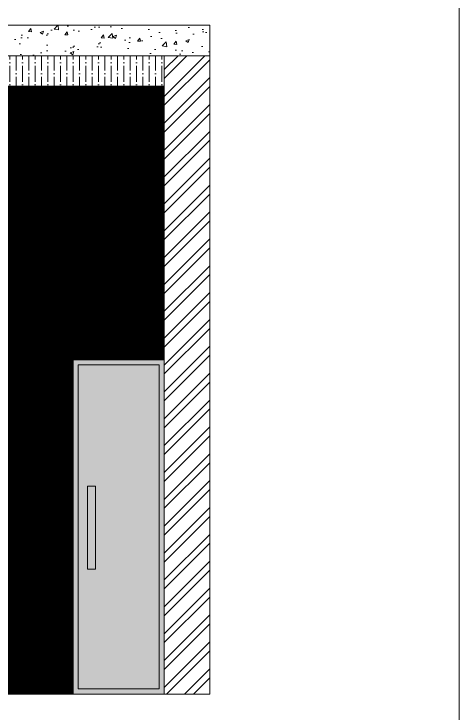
# Model space of a CAD drawing. Header units: inches. Extents: x 15448 to 46480, y -8154 to 0.
# Drawn here: x 19885.2 to 19973, y -3152.3 to -3014.1 of the extents above; entities that cross this region are included whole.
import ezdxf

# ---------------------------------------------------------------- set-up
doc = ezdxf.new("R2010")
doc.units = ezdxf.units.IN
doc.header["$MEASUREMENT"] = 0
doc.layers.add('IEL-HATCH-002', color=7, linetype='Continuous')

msp = doc.modelspace()

# ---------------------------------------------------------------- hatches: boundary and pattern name
at = {"layer": 'IEL-HATCH-002', "lineweight": 5, "true_color": 0x939598, "transparency": 33554687}
h = msp.add_hatch(dxfattribs=at)
h.set_pattern_fill('AR-CONC', color=252)
h.set_pattern_definition([(50, (-223.1166, 0), (7.1726018, -0.6275213), [0.75, -8.25]), (355, (-223.1166, 0), (-1.3875133, 7.5219213), [0.6, -6.6]), (100.451444, (-222.519, -0.052), (5.7850885, 6.8944), [0.637402, -7.011421]), (46.1842, (-223.117, 2), (10.6724133, -1.655193), [1.125, -12.375]), (96.635635, (-222.227, 1.862), (9.3466195, 9.741186), [0.9561034, -10.5171376]), (351.184164, (-223.117, 2), (9.3466195, 9.741186), [0.9, -9.9]), (21, (-222.1166, 1.5), (5.9690705, -4.0261889), [0.75, -8.25]), (326, (-222.1166, 1.5), (2.4331533, 7.2515005), [0.6, -6.6]), (71.451445, (-221.619, 1.1645), (8.4022238, 3.2253115), [0.637402, -7.011421]), (37.5, (-223.1166, 0), (0.12159855, 3.32893854), [0, -6.52, 0, -6.7, 0, -6.625]), (7.5, (-223.1166, 0), (2.6306954, 3.9441171), [0, -3.82, 0, -6.37, 0, -2.525]), (327.5, (-225.3466, 0), (5.33822436, -0.2255487), [0, -2.5, 0, -7.8, 0, -10.35]), (317.5, (-226.3466, 0), (5.8318617, 1.0010498), [0, -3.25, 0, -5.18, 0, -7.35])])
h.paths.add_polyline_path([(19923.85, -3016.36), (19798.85, -3016.36), (19798.85, -3022.36), (19923.85, -3022.36)])
at = {"layer": 'IEL-HATCH-002', "lineweight": 5, "true_color": 0xf27172, "transparency": 33554687}
h = msp.add_hatch(dxfattribs=at)
h.set_pattern_fill('ANSI32', color=11, scale=10, angle=180)
h.set_pattern_definition([(225, (-223.1166, 0), (2.6516504, -2.6516504), []), (225, (-224.8844, 2e-16), (2.6516504, -2.6516504), [])])
h.paths.add_polyline_path([(19798.85, -3148.36), (19803.85, -3148.36), (19803.85, -3022.36), (19798.85, -3022.36)])
h.paths.add_polyline_path([(19914.85, -3148.36), (19923.85, -3148.36), (19923.85, -3022.36), (19914.85, -3022.36)])
at = {"layer": 'IEL-HATCH-002', "lineweight": 5, "true_color": 0xd7ebd2, "transparency": 33554687}
h = msp.add_hatch(dxfattribs=at)
h.set_pattern_fill('ANSI36', color=254, scale=10, angle=45)
h.set_pattern_definition([(90, (-223.1166, 0), (-1.25, 2.1875), [3.125, -0.625, 0, -0.625])])
h.paths.add_polyline_path([(19914.85, -3022.36), (19803.85, -3022.36), (19803.85, -3028.36), (19914.85, -3028.36)])
at = {"layer": 'IEL-HATCH-002', "lineweight": 5, "true_color": 0xf3ece7, "transparency": 33554687}
h = msp.add_hatch(dxfattribs=at)
h.set_pattern_fill('ANSI31')
h.set_pattern_definition([(45, (-223.11663, 0), (-0.08838834765, 0.08838834765), [])])
h.paths.add_polyline_path([(19914.85, -3028.36), (19803.85, -3028.36), (19803.85, -3082.36), (19821.85, -3082.36), (19821.85, -3148.36), (19835.35, -3148.36), (19835.35, -3112.36), (19835.35, -3100.36), (19835.35, -3064.36), (19847.35, -3064.36), (19883.35, -3064.36), (19883.35, -3148.36), (19896.85, -3148.36), (19896.85, -3082.36), (19914.85, -3082.36)])
at = {"layer": 'IEL-HATCH-002', "lineweight": 5, "true_color": 0x9d754d, "transparency": 33554687}
h = msp.add_hatch(color=35, dxfattribs=at)
h.dxf.hatch_style = 1
h.paths.add_polyline_path([(19821.85, -3082.36), (19803.85, -3082.36), (19803.85, -3148.36), (19821.85, -3148.36)])
h.paths.add_polyline_path([(19820.85, -3147.36), (19804.85, -3147.36), (19804.85, -3083.36), (19820.85, -3083.36)], flags=16)
h.paths.add_polyline_path([(19819.02, -3107.31), (19819.02, -3123.74), (19817.37, -3123.74), (19817.37, -3107.31)], flags=0)
h.paths.add_polyline_path([(19914.85, -3082.36), (19896.85, -3082.36), (19896.85, -3148.36), (19914.85, -3148.36)])
h.paths.add_polyline_path([(19913.85, -3083.36), (19913.85, -3147.36), (19897.85, -3147.36), (19897.85, -3083.36)], flags=16)
h.paths.add_polyline_path([(19901.32, -3107.31), (19901.32, -3123.74), (19899.68, -3123.74), (19899.68, -3107.31)], flags=0)
h = msp.add_hatch(color=35, dxfattribs=at)
h.dxf.hatch_style = 1
h.paths.add_polyline_path([(19820.85, -3083.36), (19804.85, -3083.36), (19804.85, -3147.36), (19820.85, -3147.36)])
h.paths.add_polyline_path([(19817.37, -3107.31), (19819.02, -3107.31), (19819.02, -3123.74), (19817.37, -3123.74)], flags=16)
h.paths.add_polyline_path([(19913.85, -3083.36), (19897.85, -3083.36), (19897.85, -3147.36), (19913.85, -3147.36)])
h.paths.add_polyline_path([(19901.32, -3107.31), (19901.32, -3123.74), (19899.68, -3123.74), (19899.68, -3107.31)], flags=16)
at = {"layer": 'IEL-HATCH-002', "lineweight": 5, "true_color": 0x636466, "transparency": 33554687}
h = msp.add_hatch(color=251, dxfattribs=at)
h.dxf.hatch_style = 1
h.paths.add_polyline_path([(19819.02, -3107.31), (19817.37, -3107.31), (19817.37, -3123.74), (19819.02, -3123.74)])
h.paths.add_polyline_path([(19901.32, -3107.31), (19899.68, -3107.31), (19899.68, -3123.74), (19901.32, -3123.74)])

# ---------------------------------------------------------------- linework, layer by layer
at = {"lineweight": 5}
for p, q in [((19798.85, -3016.36), (19923.85, -3016.36)), ((19923.85, -3148.36), (19923.85, -3016.36)), ((19798.85, -3022.36), (19923.85, -3022.36)), ((19914.85, -3148.36), (19914.85, -3022.36)), ((19803.85, -3028.36), (19914.85, -3028.36)), ((19798.85, -3148.36), (19923.85, -3148.36))]:
    msp.add_line(p, q, dxfattribs=at)
for points in [[(19441.66, -2929.25), (19973.03, -2929.25), (19973.03, -3273.56), (19441.66, -3273.56)], [(19897.85, -3083.36), (19913.85, -3083.36), (19913.85, -3147.36), (19897.85, -3147.36)], [(19899.68, -3107.31), (19901.32, -3107.31), (19901.32, -3123.74), (19899.68, -3123.74)]]:
    msp.add_lwpolyline(points, close=True, dxfattribs=at)
msp.add_lwpolyline([(19896.85, -3148.36), (19896.85, -3082.36), (19914.85, -3082.36)], dxfattribs=at)

doc.saveas('drawing.dxf')
